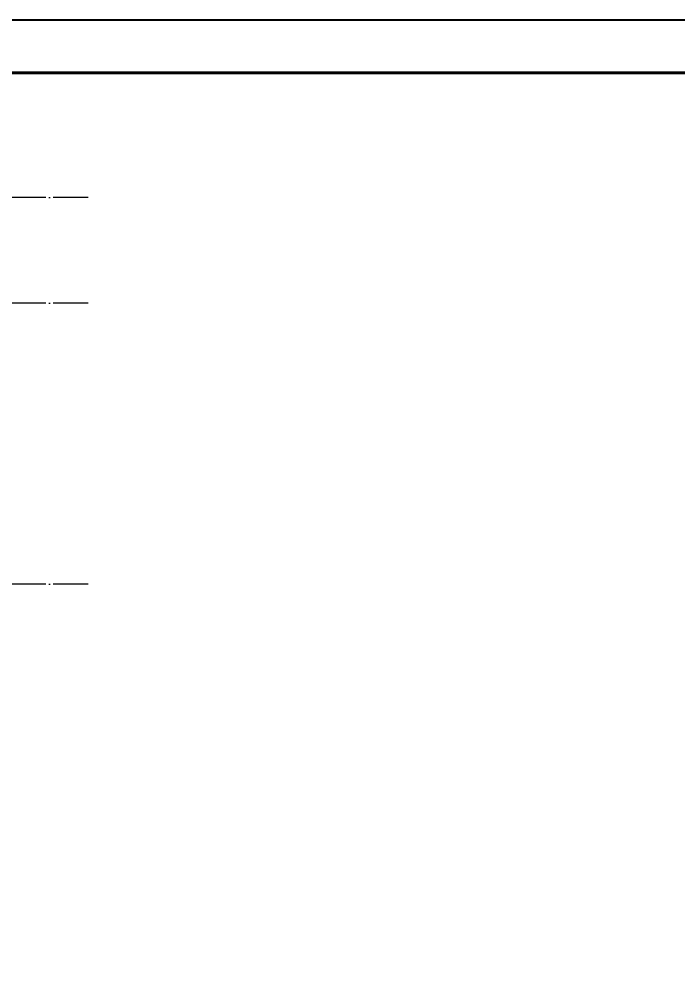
# Model space of a CAD drawing. Extents: x 447413 to 2975780, y -1432727 to 1301644.
# Drawn here: x 2394615 to 2413368, y -590411 to -563425 of the extents above; entities that cross this region are included whole.
import ezdxf

# ---------------------------------------------------------------- set-up
doc = ezdxf.new("R2010")
doc.units = 0
doc.header["$LTSCALE"] = 1000
doc.header["$MEASUREMENT"] = 0
doc.linetypes.add('DOTE', pattern=[2.42, 2, -0.2, 0.02, -0.2])
doc.layers.add('DOTE', color=1, linetype='Continuous')
doc.layers.add('图框', color=253, linetype='Continuous')

# ---------------------------------------------------------------- blocks, each defined once
blk = doc.blocks.new('A$C6B0021A6')
at = {"layer": '图框', "color": 2, "const_width": 40, "elevation": -84000}
blk.add_lwpolyline([(20, 84120), (118920, 84120), (118920, 20), (20, 20)], close=True, dxfattribs=at)
at = {"layer": '图框', "color": 153, "const_width": 58, "elevation": -84000}
blk.add_lwpolyline([(111420, 1020), (2520, 1020), (2520, 83120), (111420, 83120)], close=True, dxfattribs=at)

msp = doc.modelspace()

# ---------------------------------------------------------------- linework, layer by layer
at = {"layer": 'DOTE', "color": 8, "linetype": 'DOTE', "ltscale": 0.5}
for p, q in [((2396584.7, -568511.2, 126000), (2275597.3, -568511.2, 126000)), ((2396584.7, -571511.2, 126000), (2275597.3, -571511.2, 126000)), ((2396584.7, -579511.2, 126000), (2275597.3, -579511.2, 126000))]:
    msp.add_line(p, q, dxfattribs=at)

# ---------------------------------------------------------------- block references
at = {"xscale": 1.5, "yscale": 1.5, "zscale": 1.5}
msp.add_blockref('A$C6B0021A6', (2253712, -689635.5, 126000), dxfattribs=at)

doc.saveas('drawing.dxf')
